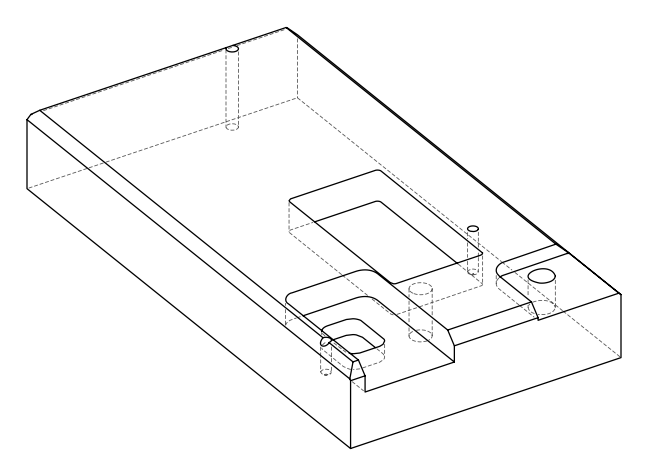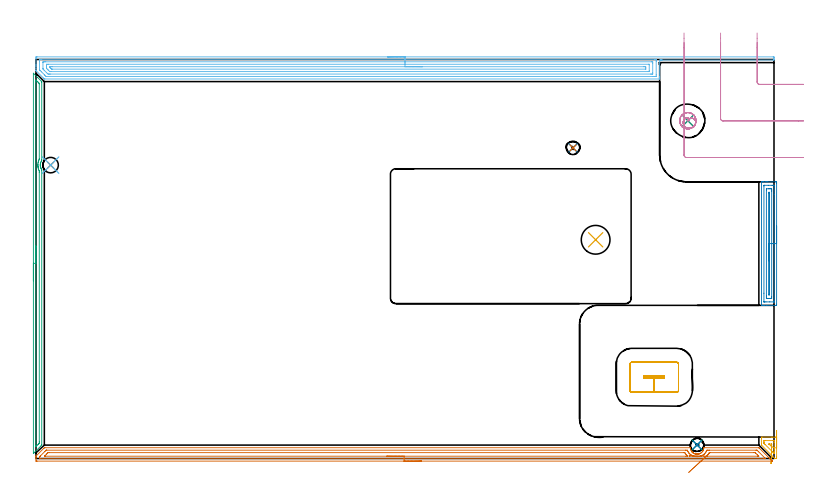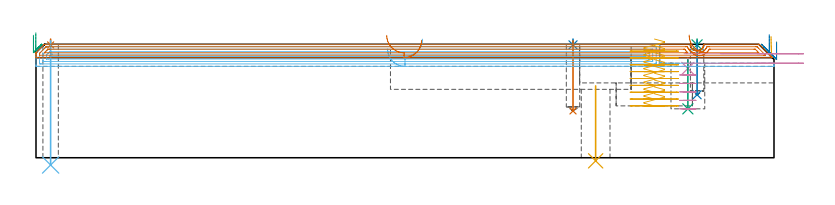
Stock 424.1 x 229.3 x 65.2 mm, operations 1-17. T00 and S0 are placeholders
(PLAN: 19 operations, 10 tool changes, 139.9 min)
(1 SPOT_DRILL | STEP1HOLE_1 | NXT0321_9005460120000 | 0.03 min | 1 mm3)
(2 SPOT_DRILL_1 | STEP1POCKET | NXT0321_9005460120000 | 0.03 min | 1 mm3)
(3 SPOT_DRILL_2 | STEP1POCKET_1 | NXT0321_9005460120000 | 0.03 min | 0 mm3)
(4 SPOT_DRILL_3 | STEP1POCKET_2 | NXT0321_9005460120000 | 0.05 min | 1410 mm3)
(5 INDEXABLE_INSERT_DRILL_THROUGH_HOLE_FROM_SOLID | STEP1HOLE | NXT0302_004 | 0.18 min | 13917 mm3)
(6 DRILL_THROUGH_HOLE_INTO_CENTER | STEP1HOLE_1 | UGT0301_205 | 0.29 min | 4026 mm3)
(7 DRILL_BLIND_HOLE_INTO_CENTER | STEP1POCKET | UGT0301_196 | 0.16 min | 1697 mm3)
(8 DRILL_BLIND_HOLE_INTO_CENTER_1 | STEP1POCKET_1 | UGT0301_196 | 0.13 min | 1266 mm3)
(9 DRILL_BLIND_HOLE_INTO_CENTER_2 | STEP1POCKET_2 | NXT0301_128 | 0.12 min | 2649 mm3)
(10 MILL_ROUGH_BLIND_HOLE_CONTOUR | STEP1POCKET_2 | NXT0201_013 | Spiral | 1.3 min | 6892 mm3)
(11 AREA_MILL | FG_CHAMFER_SURFACE | UGT0205_001 | 0.45 min | 665 mm3)
(12 AREA_MILL_1 | FG_CHAMFER_SURFACE_1 | UGT0205_001 | 15.06 min | 34026 mm3)
(13 AREA_MILL_2 | FG_CHAMFER_SURFACE_2 | UGT0205_001 | 10.37 min | 12357 mm3)
(14 AREA_MILL_3 | FG_CHAMFER_SURFACE_3 | UGT0205_001 | 2.43 min | 3084 mm3)
(15 AREA_MILL_4 | FG_CHAMFER_SURFACE_4 | UGT0205_001 | 3.61 min | 2446 mm3)
(16 MILL_CORNER_NOTCH_RECTANGULAR | CORNER_NOTCH_RECTANGULAR | UGT0201_006 | Follow Part, ap 7, ae 75% | 1.27 min | 41361 mm3)
(17 MILL_RECTANGULAR_POCKET | POCKET_RECTANGULAR_STRAIGHT | UGT0201_008 | Follow Part, ap 4, ae 75% | 3.2 min | 49031 mm3)
(18 MILL_RECTANGULAR_POCKET_1 | POCKET_RECTANGULAR_STRAIGHT_1 | NXT0201_008 | Follow Part, ap 1.5, ae 75% | 90.62 min | 271866 mm3)
(19 MILL_SLOT | SLOT_PARTIAL_RECTANGULAR | UGT0201_008 | Follow Part, ap 4, ae 75% | 10.6 min | 155525 mm3)
(TOOL NXT0321_9005460120000 | NC Spot Drill, 142deg, 12mm, Carbide, Uncoated | D12 PA142 FL30 Z2)
(TOOL NXT0302_004 | Index. Insert Drill 16.5mm [880-D1650L20-05] | D16.5 PA176 FL83 Z2)
(TOOL UGT0301_205 | Twist Drill 8.9 mm | D8.9 PA118 FL78 Z2)
(TOOL UGT0301_196 | Twist Drill 7.7 mm | D7.7 PA118 FL73 Z2)
(TOOL NXT0301_128 | Carbide Drill 12mm [861.1-1200-036A1-GP GC34] | D12 PA150 FL37.4 Z2)
(TOOL NXT0201_013 | ENDMILL 10mm | D10 FL30 Z4)
(TOOL UGT0205_001 | Chamfer Mill 20 x 3 x 45 deg. | D20 FL50 Z2)
(TOOL UGT0201_006 | End Mill 28 mm | D28 FL25 Z2)
(TOOL UGT0201_008 | End Mill 16 mm | D16 FL32 Z4)
(TOOL NXT0201_008 | ENDMILL 6mm [2P460-0600-NA 1630] | D6 FL26 Z6)
(OP 1 SPOT_DRILL)
G17 G21 G94 G90
T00 M6
G54
G17 G0 G90 X8.4 Y168.6 S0 M3
G43 Z75.2 H0
G94 G81 G98 Z64.817 F250. R68.2
G80
M5
M2
(OP 2 SPOT_DRILL_1)
G17 G21 G94 G90
T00 M6
G54
G17 G0 G90 X308.6 Y178.5 S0 M3
G43 Z75.2 H0
G94 G81 G98 Z64.86 F250. R68.2
G80
M5
M2
(OP 3 SPOT_DRILL_2)
G17 G21 G94 G90
T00 M6
G54
G17 G0 G90 X379.9 Y7.8 S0 M3
G43 Z75.2 H0
G94 G81 G98 Z64.869 F250. R68.2
G80
M5
M2
(OP 4 SPOT_DRILL_3)
G17 G21 G94 G90
T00 M6
G54
G17 G0 G90 X374.6 Y194.1 S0 M3
G43 Z75.2 H0
G94 G81 G98 Z51.3 F250. R57.3
G80
M5
M2
(OP 5 INDEXABLE_INSERT_DRILL_THROUGH_HOLE_FROM_SOLID)
G17 G21 G94 G90
T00 M6
G54
G17 G0 G90 X321.6 Y125.7 S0 M3
G43 Z75.2 H1
G94 G81 G98 Z-1.788 F250. R41.3
G80
M5
M2
(OP 6 DRILL_THROUGH_HOLE_INTO_CENTER)
G17 G21 G94 G90
T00 M6
G54
G17 G0 G90 X8.4 Y168.6 S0 M3
G43 Z75.2 H0
G94 G73 G98 Z-4.174 F250. Q8.672 R67.2
G80
M5
M2
(OP 7 DRILL_BLIND_HOLE_INTO_CENTER)
G17 G21 G94 G90
T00 M6
G54
G17 G0 G90 X308.6 Y178.5 S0 M3
G43 Z75.2 H0
G94 G81 G98 Z26.9 F250. R67.2
G80
M5
M2
(OP 8 DRILL_BLIND_HOLE_INTO_CENTER_1)
G17 G21 G94 G90
T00 M6
G54
G17 G0 G90 X379.9 Y7.8 S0 M3
G43 Z75.2 H0
G94 G81 G98 Z36.2 F250. R67.2
G80
M5
M2
(OP 9 DRILL_BLIND_HOLE_INTO_CENTER_2)
G17 G21 G94 G90
T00 M6
G54
G17 G0 G90 X374.6 Y194.1 S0 M3
G43 Z75.2 H1
G94 G81 G98 Z28.1 F250. R56.3
G80
M5
M2
(OP 10 MILL_ROUGH_BLIND_HOLE_CONTOUR)
G17 G21 G94 G90
T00 M6
G54
G17 G0 G90 X374.6 Y194.1 S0 M3
G43 Z75.2 H0
Z52.433
G94 G3 X374.749 Y195.678 R0.796 F250.
X372.292 Y194.54 R2.324
X374.038 Y190.049 R3.111
X378.97 Y192.37 R3.981
X376.33 Y198.47 R4.7
X378.97 Y192.37 R-4.7
X377.65 Y195.42 R2.35
X374.6 Y194.1 R2.35
G0 Z47.567
G3 X374.749 Y195.678 R0.796
X372.292 Y194.54 R2.324
X374.038 Y190.049 R3.111
X378.97 Y192.37 R3.981
X376.33 Y198.47 R4.7
X378.97 Y192.37 R-4.7
X377.65 Y195.42 R2.35
X374.6 Y194.1 R2.35
G0 Z42.7
G3 X374.749 Y195.678 R0.796
X372.292 Y194.54 R2.324
X374.038 Y190.049 R3.111
X378.97 Y192.37 R3.981
X376.33 Y198.47 R4.7
X378.97 Y192.37 R-4.7
X377.65 Y195.42 R2.35
X374.6 Y194.1 R2.35
G0 Z37.833
G3 X374.749 Y195.678 R0.796
X372.292 Y194.54 R2.324
X374.038 Y190.049 R3.111
X378.97 Y192.37 R3.981
X376.33 Y198.47 R4.7
X378.97 Y192.37 R-4.7
X377.65 Y195.42 R2.35
X374.6 Y194.1 R2.35
G0 Z32.967
G3 X374.749 Y195.678 R0.796
X372.292 Y194.54 R2.324
X374.038 Y190.049 R3.111
X378.97 Y192.37 R3.981
X376.33 Y198.47 R4.7
X378.97 Y192.37 R-4.7
X377.65 Y195.42 R2.35
X374.6 Y194.1 R2.35
G0 Z28.1
G3 X374.749 Y195.678 R0.796
X372.292 Y194.54 R2.324
X374.038 Y190.049 R3.111
X378.97 Y192.37 R3.981
X376.33 Y198.47 R4.7
X378.97 Y192.37 R-4.7
X377.65 Y195.42 R2.35
X374.6 Y194.1 R2.35
G0 Z75.2
M5
M2
(OP 11 AREA_MILL)
G17 G21 G94 G90
T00 M6
G54
G17 G0 G90 X425.6 Y16.15 S1061 M3
G43 Z75.2 H0
Z66.5
G94 G1 Y16.112 Z65.628 F250.
Y15.998 Z64.763
Y15.809 Z63.912
Y15.547 Z63.08
Y15.213 Z62.274
Y14.81 Z61.5
Y14.342 Z60.764
Y13.81 Z60.072
Y13.221 Z59.429
Y12.578 Z58.84
Y11.886 Z58.308
Y11.15 Z57.84
Y10.376 Z57.437
Y9.57 Z57.103
Y8.738 Z56.841
Y7.886 Z56.652
Y7.022 Z56.538
Y6.15 Z56.5
Y0.909
X425.599 Y0.43 Z56.501
X425.597 Y0.231 Z56.503
X425.593 Y0.008 Z56.507
X425.2 Y0. Z56.9
X425.181 Z56.919
X424.751 Z57.348
X424.728 Z57.372
X424.602 Y0.01 Z57.498
X424.55 Y0.051 Z57.549
X424.456 Y0.143 Z57.643
X417.08 Y7.521 Z65.019
X416.901 Y7.705 Z65.187
X416.9 Y8.35 Z65.2
Y11.87
X416.907 Y12.29 Z65.193
X417.291 Y12.3 Z64.809
X422.567 Z59.533
X423.444 Z58.649
X424.751 Z57.343
X425.2 Y12.296 Z56.895
X425.591 Y12.292 Z56.505
X425.593 Y12.263 Z56.503
X425.599 Y11.87 Z56.501
X425.6 Y11.469 Z56.5
Y6.15
X424.186 Z57.914
Y4.967
Y3.95
X424.184 Y3.208 Z57.916
X424.183 Y3.07 Z57.917
X424.179 Y2.897 Z57.921
X424.125 Y2.937 Z57.975
X423.984 Y3.07 Z58.116
X423.444 Y3.606 Z58.656
X423.099 Y3.95 Z59.001
X419.056 Y7.994 Z63.044
X418.702 Y8.35 Z63.398
X418.347 Y8.715 Z63.753
X418.321 Y8.75 Z63.779
X418.318 Y8.769 Z63.782
X418.316 Y8.814 Z63.784
X418.315 Y8.907 Z63.785
X418.314 Y9.093 Z63.786
Y9.23
X418.316 Y9.972 Z63.784
X418.317 Y10.11 Z63.783
X418.321 Y10.286 Z63.779
X418.676 Y10.295 Z63.424
X418.867 Y10.299 Z63.233
X423.444 Y10.3 Z58.656
X424.134 Y10.298 Z57.966
X424.164 Y10.294 Z57.936
X424.169 Y10.292 Z57.931
X424.179 Y10.254 Z57.921
X424.181 Y10.11 Z57.919
X424.185 Y9.367 Z57.915
X424.186 Y9.23 Z57.914
Y6.15
X422.765 Y6.754 Z59.335
X422.748 Y6.763 Z59.352
X422.567 Y6.939 Z59.533
X422.03 Y7.47 Z60.07
X421.246 Y8.255 Z60.854
X421.212 Y8.292 Z60.888
X421.21 Y8.296 Z60.89
X421.211 Y8.297 Z60.889
X421.233 Y8.298 Z60.867
X421.324 Y8.299 Z60.776
X421.689 Y8.3 Z60.411
X422.567 Y8.299 Z59.533
X422.618 Y8.298 Z59.482
X422.746 Y8.29 Z59.354
X422.765 Y8.25 Z59.335
X422.767 Y8.234 Z59.333
X422.77 Y8.146 Z59.33
X422.771 Y7.059 Z59.329
X422.77 Y6.922 Z59.33
X422.767 Y6.813 Z59.333
X422.765 Y6.754 Z59.335
X422.732 Y5.885 Z59.406
X422.7 Y5.025 Z59.552
X422.669 Y4.182 Z59.772
X422.638 Y3.361 Z60.066
X422.608 Y2.569 Z60.43
X422.58 Y1.811 Z60.861
X422.553 Y1.094 Z61.357
X422.528 Y0.423 Z61.914
X422.504 Y-0.198 Z62.527
X422.483 Y-0.762 Z63.192
X422.464 Y-1.267 Z63.903
X422.448 Y-1.707 Z64.656
X422.434 Y-2.08 Z65.444
X422.422 Y-2.384 Z66.262
X422.414 Y-2.614 Z67.103
X422.408 Y-2.771 Z67.962
X422.405 Y-2.852 Z68.83
X422.404 Y-2.858 Z69.703
G0 Z75.2
M5
M2
(OP 12 AREA_MILL_1)
G17 G21 G94 G90
T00 M6
G54
G17 G0 G90 X202.05 Y230.8 S1061 M3
G43 Z75.2 H0
Z62.5
G94 G1 X202.088 Z61.628 F250.
X202.202 Z60.764
X202.391 Z59.912
X202.653 Z59.08
X202.987 Z58.274
X203.39 Z57.5
X203.858 Z56.764
X204.39 Z56.072
X204.979 Z55.429
X205.622 Z54.84
X206.314 Z54.309
X207.05 Z53.84
X207.824 Z53.437
X208.63 Z53.103
X209.462 Z52.841
X210.313 Z52.652
X211.178 Z52.538
X212.05 Z52.5
X423.636 Y230.799 Z52.501
X423.92 Y230.796 Z52.504
X424.098 Y230.791 Z52.505
X424.1 Y230.59 Z52.706
Y230.233 Z53.062
Y229.518 Z53.782
Y229.276 Z54.024
X424.097 Y229.136 Z54.157
X424.09 Y229.002 Z54.288
X423.92 Y229. Z54.3
X360.002
X359.555 Y228.998 Z54.293
X359.379 Z54.294
X359.306 Y229. Z54.292
X359.285 Y228.998 Z54.293
X359.263 Z54.295
X359.215 Y228.999
X359.204 Z54.293
X359.202 Y228.998
X359.198 Z54.295
X359.191 Y228.999 Z54.293
X359.179 Z54.295
X359.176 Y228.998 Z54.296
X359.151 Y228.999 Z54.295
X359.147 Z54.294
X359.144 Y228.998 Z54.293
X359.14 Z54.296
X359.134 Z54.293
X359.113 Z54.294
X359.108 Y228.999 Z54.296
X359.1 Y229. Z54.299
X358.4 Y228.999
Y219.297 Z63.998
Y219.112 Z64.183
Y218.741 Z64.559
Y218.572 Z64.727
X358.398 Y218.334 Z64.959
X358.39 Y218.102 Z65.189
X358.214 Y218.1 Z65.2
X5.096
X4.796 Y218.104 Z65.19
X4.627 Y218.272 Z65.024
X4.298 Y218.602 Z64.698
X0.329 Y222.57 Z60.727
X0.228 Y222.671 Z60.625
X0.031 Y222.869 Z60.43
X0.008 Y222.893 Z60.405
X0.004 Y222.898 Z60.4
X0. Y222.916 Z60.382
Y224.005 Z59.289
Y225.252 Z58.044
Y225.785 Z57.51
Y226.408 Z56.887
Y229.967 Z53.33
X0.002 Y230.233 Z53.064
X0.008 Y230.792 Z52.506
X0.063 Y230.794 Z52.504
X0.627 Y230.8 Z52.5
X212.05
Y229.386 Z53.914
X355.489
X356.385 Y229.384 Z53.916
X356.426 Y229.382 Z53.918
X356.457 Y229.379 Z53.921
X356.454 Y229.343 Z53.957
X356.45 Y229.319 Z53.981
X356.426 Y229.223 Z54.077
X356.401 Y228.479 Z54.821
X356.4 Y228.454 Z54.846
Y220.472 Z62.828
X356.394 Y219.588 Z63.712
X356.39 Y219.557 Z63.743
X355.572 Y219.516 Z63.784
X355.532
X354.68 Y219.514 Z63.786
X5.99 Y219.515 Z63.785
X5.948 Y219.517 Z63.783
X5.865 Y219.521 Z63.779
X5.824 Y219.538 Z63.762
X5.801 Y219.557 Z63.743
X5.096 Y220.253 Z63.047
X4.903 Y220.446 Z62.854
X3.124 Y222.226 Z61.074
X2.415 Y222.935 Z60.365
X2.236 Y223.115 Z60.185
X2.061 Y223.297 Z60.003
X2.014 Y223.348 Z59.952
X2.009 Y223.374 Z59.926
X2.004 Y223.425 Z59.875
X2.001 Y223.527 Z59.773
Y228.454 Z54.846
X2.002 Y228.864 Z54.436
X2.01 Y229.343 Z53.957
X2.377 Y229.381 Z53.919
X2.415 Y229.383 Z53.917
X3.266 Y229.386 Z53.914
X212.05
Y227.971 Z55.329
X353.744
X354.231 Y227.969 Z55.331
X354.362 Y227.966 Z55.334
X354.385 Y227.965 Z55.335
X354.39 Y227.918 Z55.382
X354.398 Y227.803 Z55.497
X354.399 Y227.564 Z55.736
X354.4 Y226.911 Z56.389
Y221.573 Z61.727
X354.397 Y221.336 Z61.964
X354.392 Y221.01 Z62.29
X354.389 Y220.935 Z62.365
X354.29 Y220.932 Z62.368
X354.152 Y220.93 Z62.37
X353.744 Y220.929 Z62.371
X353.259 Y220.928 Z62.372
X8.188 Y220.929 Z62.371
X7.778
X7.291 Y220.932 Z62.368
X6.884 Y220.935 Z62.365
X6.472 Y221.336 Z61.964
X5.99 Y221.81 Z61.49
X4.685 Y223.115 Z60.185
X4.203 Y223.603 Z59.697
X4.01 Y223.806 Z59.494
X4.005 Y224.005 Z59.295
X4.001 Y224.205 Z59.095
Y227.564 Z55.736
X4.003 Y227.763 Z55.537
X4.01 Y227.96 Z55.34
X4.203 Y227.965 Z55.335
X4.689 Y227.969 Z55.331
X5.096 Y227.971 Z55.329
X5.581 Y227.972 Z55.328
X212.05 Y227.971 Z55.329
Y226.557 Z56.743
X351.956
X352.074 Y226.556 Z56.744
X352.333 Y226.552 Z56.748
X352.389 Y226.55 Z56.75
X352.394 Y226.511 Z56.789
X352.396 Y226.469 Z56.831
X352.399 Y226.233 Z57.067
Y222.674 Z60.626
X352.395 Y222.526 Z60.774
X352.39 Y222.409 Z60.891
X352.383 Y222.349 Z60.951
X351.838 Y222.343 Z60.957
X8.555
X8.167 Y222.345 Z60.955
X7.973 Y222.348 Z60.952
X7.928 Y222.349 Z60.951
X7.878 Y222.382 Z60.918
X7.778 Y222.475 Z60.825
X7.134 Y223.115 Z60.185
X6.884 Y223.364 Z59.936
X6.249 Y224.005 Z59.295
X6.04 Y224.221 Z59.079
X6.01 Y224.255 Z59.045
X6.006 Y224.281 Z59.019
X6.003 Y224.335 Z58.965
X6.001 Y224.445 Z58.855
X6. Y224.885 Z58.415
Y225.775 Z57.525
X6.003 Y226.225 Z57.075
X6.007 Y226.445 Z56.855
X6.01 Y226.548 Z56.752
X6.115 Y226.551 Z56.749
X6.884 Y226.557 Z56.743
X7.002
X212.05
Y225.143 Z58.157
X349.274 Y225.142 Z58.158
X349.922 Y225.139 Z58.161
X350.168 Y225.136 Z58.164
X350.39 Y225.119 Z58.181
X350.395 Y224.895 Z58.405
X350.399 Y224.665 Z58.635
X350.398 Y224.005 Z59.295
X350.396 Y223.778 Z59.522
X350.39 Y223.764 Z59.536
X350.384 Y223.762 Z59.538
X350.355 Y223.759 Z59.541
X350.293 Y223.757 Z59.543
X350.168
X9.317 Y223.758 Z59.542
X9.151 Y223.76 Z59.54
X9.018 Y223.763 Z59.537
X8.943 Y223.767 Z59.533
X8.672 Y224.026 Z59.274
X8.242 Y224.464 Z58.836
X8.03 Y224.681 Z58.619
X8.01 Y224.895 Z58.405
Y225.062 Z58.238
X8.016 Y225.136 Z58.164
X8.173 Y225.139 Z58.161
X8.424 Y225.142 Z58.158
X8.672 Y225.143 Z58.157
X9.317
X212.05
X212.922 Z58.195
X213.786 Z58.309
X214.638 Z58.498
X215.47 Z58.76
X216.276 Z59.094
X217.05 Z59.497
X217.786 Z59.965
X218.478 Z60.496
X219.121 Z61.086
X219.71 Z61.729
X220.241 Z62.421
X220.71 Z63.157
X221.113 Z63.931
X221.447 Z64.737
X221.709 Z65.569
X221.898 Z66.42
X222.012 Z67.285
X222.05 Z68.157
G0 Z75.2
M5
M2
(OP 13 AREA_MILL_2)
G17 G21 G94 G90
T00 M6
G54
G17 G0 G90 X221.55 Y-1.5 S1061 M3
G43 Z75.2 H0
Z67.5
G94 G1 X221.512 Z66.628 F250.
X221.398 Z65.764
X221.209 Z64.912
X220.947 Z64.08
X220.613 Z63.274
X220.21 Z62.5
X219.742 Z61.764
X219.21 Z61.072
X218.621 Z60.429
X217.978 Z59.84
X217.286 Z59.308
X216.55 Z58.84
X215.776 Z58.437
X214.97 Z58.103
X214.138 Z57.841
X213.286 Z57.652
X212.422 Z57.538
X211.55 Z57.5
X0.624
X0.356 Y-1.498 Z57.502
X0.003 Y-1.493 Z57.504
X0.001 Y-1.492 Z57.505
X0. Y-0.273 Z58.722
Y0.419 Z59.418
Y1.038 Z60.038
X0.001 Y1.131 Z60.13
X0.01 Y1.406 Z60.403
X0.077 Y1.476 Z60.474
X0.177 Y1.577 Z60.575
X4.455 Y5.855 Z64.855
X4.706 Y6.104 Z65.098
X4.806 Y6.2 Z65.185
X5.093 Z65.2
X376.001
X376.042 Y6.195 Z65.192
X376.054 Y6.137 Z65.134
X376.059 Y6.086 Z65.083
X376.092 Y5.848 Z64.843
X376.114 Y5.681 Z64.679
X376.121 Y5.635 Z64.633
X376.224 Y5.19 Z64.19
X376.395 Y4.735 Z63.734
X376.62 Y4.298 Z63.295
X376.716 Y4.144 Z63.14
X376.747 Y4.099 Z63.095
X376.821 Y3.993 Z62.99
X376.895 Y3.908 Z62.906
X376.984 Y3.807 Z62.803
X377.048 Y3.732 Z62.731
X377.086 Y3.69 Z62.688
X377.193 Y3.582 Z62.581
X377.26 Y3.516 Z62.512
X377.322 Y3.453 Z62.452
X377.371 Y3.404 Z62.403
X377.491 Y3.305 Z62.304
X377.538 Y3.267 Z62.265
X377.598 Y3.224 Z62.22
X377.714 Y3.139 Z62.137
X377.789 Y3.095 Z62.094
X378.149 Y2.883 Z61.88
X378.235 Y2.842 Z61.838
X378.375 Y2.773 Z61.77
X378.412 Y2.758 Z61.755
X378.607 Y2.681 Z61.679
X378.841 Y2.611 Z61.609
X378.922 Y2.587 Z61.584
X378.998 Y2.569 Z61.566
X379.129 Y2.538 Z61.534
X379.24 Y2.511 Z61.508
X379.37 Y2.49 Z61.488
X379.501 Y2.477 Z61.476
X379.506 Y2.476 Z61.475
X379.576 Z61.47
X379.694 Y2.471 Z61.466
X379.725 Y2.47 Z61.463
X379.861 Y2.465 Z61.458
X379.875 Z61.456
X379.948 Y2.461
X380.016 Y2.466 Z61.459
X380.046 Y2.468 Z61.462
X380.172 Y2.477 Z61.469
X380.23 Y2.48 Z61.475
X380.321 Y2.486 Z61.48
X380.394 Y2.49 Z61.487
X380.411 Y2.492 Z61.49
X380.47 Y2.499 Z61.497
X380.559 Y2.51 Z61.509
X380.927 Y2.603 Z61.598
X381.088 Y2.652 Z61.651
X381.288 Y2.716 Z61.714
X381.364 Y2.748 Z61.746
X381.521 Y2.814 Z61.813
X381.661 Y2.884 Z61.883
X381.749 Y2.929 Z61.927
X381.968 Y3.058 Z62.057
X382.181 Y3.204 Z62.202
X382.426 Y3.403 Z62.403
X382.77 Y3.751 Z62.75
X383.074 Y4.129 Z63.126
X383.151 Y4.252 Z63.251
X383.179 Y4.297 Z63.296
X383.203 Y4.343 Z63.342
X383.301 Y4.536 Z63.53
X383.405 Y4.737 Z63.732
X383.443 Y4.838 Z63.834
X383.576 Y5.191 Z64.19
X383.679 Y5.635 Z64.633
X383.758 Y6.195 Z65.191
X384.045 Y6.2 Z65.2
X415.326
X415.394 Y6.195 Z65.19
X415.435 Y6.163 Z65.159
X415.675 Y5.925 Z64.925
X421.001 Y0.601 Z59.597
X421.136 Y0.465 Z59.463
X421.298 Y0.303 Z59.301
X421.438 Y0.164 Z59.16
X421.583 Y0.019 Z59.016
X421.726 Y-0.125 Z58.873
X421.876 Y-0.273 Z58.722
X422.029 Y-0.428 Z58.569
X422.154 Y-0.552 Z58.445
X422.313 Y-0.71 Z58.284
X422.831 Y-1.231 Z57.769
X422.92 Y-1.319 Z57.68
X423.072 Y-1.476 Z57.523
X423.083 Y-1.494 Z57.503
X423.072 Y-1.499 Z57.499
X211.55 Y-1.5 Z57.5
Y-0.086 Z58.914
X2.219 Y-0.085 Z58.915
X2.057 Y-0.082 Z58.918
X2.019 Y-0.079 Z58.921
X2.01 Y-0.077 Z58.923
X2.006 Y-0.065 Z58.935
X2.003 Y-0.033 Z58.967
X2. Y0.129 Z59.129
X2.001 Y0.601 Z59.601
X2.003 Y0.802 Z59.802
X2.008 Y0.903 Z59.903
X2.011 Y0.95 Z59.95
X2.032 Y0.972 Z59.972
X2.411 Y1.361 Z60.361
X2.469 Y1.419 Z60.419
X5.148 Y4.099 Z63.099
X5.564 Y4.512 Z63.512
X5.707 Y4.651 Z63.651
X5.823 Y4.761 Z63.761
X5.858 Y4.779 Z63.779
X5.899 Y4.781 Z63.781
X5.986 Y4.784 Z63.784
X6.178 Y4.785 Z63.785
X373.32
X373.513
X374.213 Y4.779 Z63.779
X374.304 Y4.766 Z63.766
X374.48 Y4.352 Z63.352
X374.604 Y4.099 Z63.099
X374.776 Y3.768 Z62.768
X374.922 Y3.533 Z62.533
X375.107 Y3.266 Z62.266
X375.142 Y3.224 Z62.224
X375.337 Y3. Z62.
X375.632 Y2.704 Z61.704
X375.934 Y2.415 Z61.415
X376.005 Y2.357 Z61.357
X376.014 Y2.35 Z61.35
X376.29 Y2.156 Z61.156
X376.538 Y2. Z61.
X376.895 Y1.789 Z60.789
X377.021 Y1.723 Z60.723
X377.574 Y1.476 Z60.476
X377.789 Y1.397 Z60.397
X377.911 Y1.356 Z60.356
X378.366 Y1.233 Z60.233
X378.682 Y1.159 Z60.159
X379.068 Y1.098 Z60.098
X379.576 Y1.063 Z60.063
X380.009 Y1.052 Z60.052
X380.47 Y1.08 Z60.08
X380.838 Y1.115 Z60.115
X381.083 Y1.152 Z60.152
X381.364 Y1.218 Z60.218
X381.574 Y1.269 Z60.269
X382.25 Y1.476 Z60.476
X382.256 Y1.478 Z60.478
X382.618 Y1.639 Z60.639
X382.86 Y1.76 Z60.76
X383.151 Y1.923 Z60.923
X383.416 Y2.09 Z61.09
X383.769 Y2.35 Z61.35
X383.919 Y2.473 Z61.473
X384.045 Y2.583 Z61.583
X384.367 Y2.909 Z61.909
X384.637 Y3.224 Z62.224
X384.77 Y3.389 Z62.389
X384.939 Y3.625 Z62.625
X385.111 Y3.931 Z62.931
X385.198 Y4.099 Z63.099
X385.319 Y4.347 Z63.347
X385.395 Y4.526 Z63.526
X385.496 Y4.765 Z63.765
X385.832 Y4.779 Z63.779
X386.027 Y4.782 Z63.782
X386.726 Y4.785 Z63.785
X386.918 Y4.786 Z63.786
X413.73
X414.081 Y4.784 Z63.784
X414.257 Y4.781 Z63.781
X414.34 Y4.779 Z63.779
X414.432 Y4.707 Z63.707
X415.049 Y4.099 Z63.099
X415.326 Y3.824 Z62.824
X418.548 Y0.601 Z59.601
X418.901 Y0.246 Z59.246
X419.17 Y-0.032 Z58.968
X419.202 Y-0.079 Z58.921
X419.112 Y-0.081 Z58.919
X418.901 Y-0.084 Z58.916
X418.709 Y-0.085 Z58.915
X418.007 Y-0.086 Z58.914
X211.55
Y1.328 Z60.328
X5.243 Y1.329 Z60.329
X5.093 Y1.33 Z60.33
X4.942 Y1.333 Z60.333
X4.859 Y1.335 Z60.335
X4.925 Y1.415 Z60.415
X4.978 Y1.476 Z60.476
X5.033 Y1.534 Z60.534
X5.093 Y1.593 Z60.593
X5.986 Y2.487 Z61.487
X6.359 Y2.859 Z61.859
X6.728 Y3.224 Z62.224
X6.805 Y3.298 Z62.298
X6.88 Y3.365 Z62.365
X7.624 Y3.371 Z62.371
X7.774
X372.276
X372.426 Y3.369 Z62.369
X372.576 Y3.365 Z62.365
X372.839 Y3.355 Z62.355
X372.923 Y3.224 Z62.224
X373.079 Y2.983 Z61.983
X373.32 Y2.642 Z61.642
X373.565 Y2.35 Z61.35
X373.876 Y2.016 Z61.016
X374.213 Y1.687 Z60.687
X374.594 Y1.335 Z60.335
X374.514 Y1.333 Z60.333
X374.363 Y1.33 Z60.33
X374.213 Y1.329 Z60.329
X373.47 Y1.328 Z60.328
X211.55
X210.678 Z60.366
X209.814 Z60.48
X208.962 Z60.669
X208.13 Z60.932
X207.324 Z61.265
X206.55 Z61.668
X205.814 Z62.137
X205.122 Z62.668
X204.479 Z63.257
X203.89 Z63.901
X203.358 Z64.593
X202.89 Z65.328
X202.487 Z66.102
X202.153 Z66.908
X201.891 Z67.74
X201.702 Z68.592
X201.588 Z69.457
X201.55 Z70.328
G0 Z75.2
X374.992 Y-8.081
Z63.001
G1 X375.374 Y-7.728 Z62.301
X375.8 Y-7.335 Z61.649
X376.267 Y-6.905 Z61.05
X376.77 Y-6.441 Z60.509
X377.305 Y-5.947 Z60.029
X377.869 Y-5.426 Z59.614
X378.458 Y-4.884 Z59.268
X379.067 Y-4.322 Z58.993
X379.691 Y-3.747 Z58.792
X380.325 Y-3.162 Z58.665
X380.965 Y-2.571 Z58.614
X381.606 Y-1.98 Z58.639
X382.243 Y-1.392 Z58.739
X382.871 Y-0.813 Z58.915
X383.486 Y-0.247 Z59.165
X384.082 Y0.303 Z59.487
X384.655 Y0.832 Z59.878
X385.201 Y1.336 Z60.336
X385.263 Y1.392 Z60.392
X385.355 Y1.476 Z60.476
X385.604 Y1.699 Z60.699
X385.832 Y1.919 Z60.919
X386.046 Y2.141 Z61.141
X386.226 Y2.35 Z61.35
X386.451 Y2.619 Z61.619
X386.726 Y2.987 Z61.987
X386.819 Y3.134 Z62.134
X386.873 Y3.224 Z62.224
X386.925 Y3.309 Z62.309
X386.95 Y3.346 Z62.346
X386.961 Y3.36 Z62.36
X387.019 Y3.365 Z62.365
X387.319 Y3.37 Z62.37
X387.47 Y3.371 Z62.371
X412.645
X412.795
X413.096 Y3.368 Z62.368
X413.294 Y3.365 Z62.365
X413.343 Y3.346 Z62.346
X413.369 Y3.323 Z62.323
X413.475 Y3.224 Z62.224
X413.539 Y3.162 Z62.162
X414.432 Y2.268 Z61.268
X415.221 Y1.476 Z60.476
X415.326 Y1.365 Z60.365
X415.339 Y1.335 Z60.335
X415.326 Y1.334 Z60.334
X414.582 Y1.329 Z60.329
X385.832
X385.201 Y1.336 Z60.336
X384.33 Y1.349 Z60.387
X383.468 Y1.363 Z60.515
X382.619 Y1.376 Z60.717
X381.791 Y1.389 Z60.992
X380.991 Y1.401 Z61.338
X380.223 Y1.413 Z61.753
X379.495 Y1.425 Z62.233
X378.811 Y1.435 Z62.775
X378.178 Y1.445 Z63.375
X377.598 Y1.454 Z64.027
X377.078 Y1.463 Z64.727
X376.621 Y1.47 Z65.47
X376.231 Y1.476 Z66.25
X375.909 Y1.481 Z67.061
X375.66 Y1.485 Z67.897
X375.485 Y1.487 Z68.752
X375.384 Y1.489 Z69.619
X375.36 Z70.491
G0 Z75.2
M5
M2
(OP 14 AREA_MILL_3)
G17 G21 G94 G90
T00 M6
G54
G17 G0 G90 X425.6 Y133.5 S1061 M3
G43 Z75.2 H0
Z66.5
G94 G1 Y133.462 Z65.628 F250.
Y133.348 Z64.764
Y133.159 Z63.912
Y132.897 Z63.08
Y132.563 Z62.274
Y132.16 Z61.5
Y131.692 Z60.764
Y131.16 Z60.072
Y130.571 Z59.429
Y129.928 Z58.84
Y129.236 Z58.308
Y128.5 Z57.84
Y127.726 Z57.437
Y126.92 Z57.103
Y126.088 Z56.841
Y125.237 Z56.652
Y124.372 Z56.538
Y123.5 Z56.5
X425.599 Y88.629 Z56.501
X425.597 Y88.225 Z56.502
X425.592 Y88.01 Z56.505
X425.2 Y88. Z56.897
X419.933 Z62.161
X418.535 Z63.561
X418.178 Z63.917
X417.225 Z64.874
X417.061 Y88.002 Z65.032
X416.902 Y88.01 Z65.189
X416.9 Y88.182 Z65.2
Y158.818
X416.902 Y158.99 Z65.189
X417.061 Y158.998 Z65.032
X417.225 Y159. Z64.874
X417.464 Z64.636
X418.178 Z63.917
X419.413 Z62.684
X419.933 Z62.161
X420.551 Z61.545
X424.94 Z57.158
X425.2 Y158.997 Z56.897
X425.592 Y158.99 Z56.505
X425.597 Y158.775 Z56.502
X425.6 Y158.371 Z56.5
Y157.964
Y123.5
X424.186 Z57.914
X424.185 Y90.417 Z57.915
X424.181 Y90.04 Z57.919
X424.179 Y90.021 Z57.921
X424.17 Y90.01 Z57.93
X424.1 Y90.005 Z58.
X423.991 Y90.001 Z58.109
X423.854 Y90. Z58.246
X421.66 Z60.44
X419.465 Z62.635
X418.587 Z63.513
X418.389 Y90.002 Z63.711
X418.354 Y90.005 Z63.746
X418.322 Y90.01 Z63.778
X418.32 Y90.055 Z63.78
X418.315 Y90.277 Z63.785
X418.314 Y94.981 Z63.786
X418.315 Y156.583 Z63.785
X418.319 Y156.96 Z63.781
X418.321 Y156.979 Z63.779
X418.33 Y156.99 Z63.77
X418.401 Y156.995 Z63.699
X418.51 Y156.999 Z63.59
X418.646 Y157. Z63.454
X420.841 Z61.259
X423.035 Z59.065
X423.913 Z58.187
X424.111 Y156.998 Z57.989
X424.146 Y156.995 Z57.954
X424.178 Y156.991 Z57.922
X424.18 Y156.945 Z57.92
X424.185 Y156.723 Z57.915
X424.186 Y151.787 Z57.914
Y123.5
X422.772 Z59.328
X422.771 Y92.892 Z59.329
X422.765 Y92.205 Z59.336
X422.761 Y92.007 Z59.339
X421.689 Y92. Z60.411
X420.811 Z61.289
X420.134 Y92.001 Z61.966
X419.933 Y92.005 Z62.167
X419.739 Y92.01 Z62.361
X419.733 Y92.205 Z62.367
X419.73 Y92.412 Z62.37
X419.729 Y93.1 Z62.371
X419.728 Y93.308 Z62.372
X419.729 Y154.108 Z62.371
X419.736 Y154.795 Z62.364
X419.739 Y154.993 Z62.361
X420.811 Y155. Z61.289
X421.689 Z60.411
X422.366 Y154.999 Z59.734
X422.567 Y154.995 Z59.533
X422.761 Y154.99 Z59.339
X422.767 Y154.795 Z59.333
X422.77 Y154.588 Z59.33
X422.771 Y153.9 Z59.329
X422.772 Y153.692 Z59.328
Y123.5
X421.357 Z60.743
Y94.332
X421.355 Y94.222 Z60.745
X421.35 Y94.013 Z60.75
X421.25 Y94.01 Z60.85
X421.15 Y94.013 Z60.95
X421.145 Y94.222 Z60.955
X421.143 Y94.331 Z60.957
Y152.668
X421.145 Y152.778 Z60.955
X421.15 Y152.987 Z60.95
X421.25 Y152.99 Z60.85
X421.35 Y152.987 Z60.75
X421.355 Y152.778 Z60.745
X421.357 Y152.669 Z60.743
Y123.5
Y122.628 Z60.781
Y121.764 Z60.895
Y120.912 Z61.083
Y120.08 Z61.346
Y119.274 Z61.68
Y118.5 Z62.082
Y117.764 Z62.551
Y117.072 Z63.082
Y116.429 Z63.672
Y115.84 Z64.315
Y115.309 Z65.007
Y114.84 Z65.743
Y114.437 Z66.516
Y114.103 Z67.322
Y113.841 Z68.154
Y113.652 Z69.006
Y113.538 Z69.871
Y113.5 Z70.743
G0 Z75.2
M5
M2
(OP 15 AREA_MILL_4)
G17 G21 G94 G90
T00 M6
G54
G17 G0 G90 X-1.5 Y102.15 S1061 M3
G43 Z75.2 H0
Z70.4
G94 G1 Y102.188 Z69.528 F250.
Y102.302 Z68.664
Y102.491 Z67.812
Y102.753 Z66.98
Y103.087 Z66.174
Y103.49 Z65.4
Y103.958 Z64.664
Y104.49 Z63.972
Y105.079 Z63.329
Y105.722 Z62.74
Y106.414 Z62.208
Y107.15 Z61.74
Y107.924 Z61.337
Y108.73 Z61.003
Y109.562 Z60.741
Y110.413 Z60.552
Y111.278 Z60.438
Y112.15 Z60.4
Y221.294
X-1.494 Y221.369 Z60.404
X-1.492 Y221.381 Z60.405
X-1.468 Y221.369 Z60.43
X0.9 Y219. Z62.799
X3.029 Y216.872 Z64.928
X3.281 Y216.62 Z65.178
X3.287 Y216.614 Z65.183
X3.295 Y216.597 Z65.188
X3.3 Y216.303 Z65.2
Y171.602
Y171.221 Z65.184
X3.159 Y170.995 Z65.057
X3.142 Y170.97 Z65.042
X3.117 Y170.931 Z65.017
X2.964 Y170.66 Z64.864
X2.767 Y170.218 Z64.667
X2.617 Y169.766 Z64.511
X2.521 Y169.321 Z64.419
X2.506 Y169.173 Z64.398
X2.482 Y168.988 Z64.378
X2.474 Y168.911 Z64.368
X2.469 Y168.873 Z64.365
X2.468 Y168.62 Z64.357
X2.466 Y168.419 Z64.361
X2.482 Y168.249 Z64.373
X2.487 Y168.175 Z64.382
X2.502 Y168.026 Z64.394
X2.505 Y167.98 Z64.399
X2.593 Y167.53 Z64.491
X2.686 Y167.222 Z64.584
X2.715 Y167.132 Z64.61
X2.727 Y167.086 Z64.624
X2.746 Y167.041 Z64.644
X2.922 Y166.631 Z64.82
X3.162 Y166.193 Z65.061
X3.224 Y166.097 Z65.12
X3.292 Y165.995 Z65.185
X3.296 Y165.981 Z65.189
X3.3 Y165.792 Z65.2
Y7.997
X3.295 Y7.703 Z65.188
X3.287 Y7.686 Z65.183
X2.704 Y7.103 Z64.603
X-1.17 Y3.229 Z60.729
X-1.333 Y3.066 Z60.564
X-1.472 Y2.931 Z60.426
X-1.494 Y2.917 Z60.403
X-1.499 Y2.931 Z60.399
X-1.5 Y112.15 Z60.4
X-0.086 Z61.814
Y216.395
X-0.085 Y217.197 Z61.815
X-0.084 Y217.287 Z61.816
X-0.079 Y217.381 Z61.821
X-0.069 Y217.508 Z61.831
X0.007 Y217.436 Z61.907
X0.252 Y217.197 Z62.152
X0.9 Y216.55 Z62.8
X1.148 Y216.303 Z63.048
X1.793 Y215.653 Z63.693
X1.852 Y215.589 Z63.752
X1.879 Y215.558 Z63.779
X1.881 Y215.501 Z63.781
X1.884 Y215.409 Z63.784
X1.885 Y215.316 Z63.785
Y172.31
X1.882 Y172.125 Z63.782
X1.879 Y172.002 Z63.779
X1.872 Y171.948 Z63.772
X1.713 Y171.602 Z63.613
X1.57 Y171.265 Z63.47
X1.479 Y171.022 Z63.379
X1.373 Y170.708 Z63.273
X1.267 Y170.34 Z63.167
X1.156 Y169.814 Z63.056
X1.066 Y169.086 Z62.966
X1.059 Y168.999 Z62.959
X1.057 Y168.92 Z62.957
X1.056 Y168.547 Z62.956
X1.061 Y168.187 Z62.961
X1.063 Y168.148 Z62.963
X1.078 Y167.966 Z62.978
X1.084 Y167.903 Z62.984
X1.092 Y167.833 Z62.992
X1.143 Y167.463 Z63.043
X1.209 Y167.132 Z63.109
X1.303 Y166.728 Z63.203
X1.453 Y166.238 Z63.353
X1.549 Y165.993 Z63.449
X1.793 Y165.434 Z63.693
X1.836 Y165.344 Z63.736
X1.879 Y165.258 Z63.779
X1.885 Y164.45 Z63.785
Y164.357
Y9.693
X1.881 Y8.891 Z63.781
X1.879 Y8.805 Z63.779
X1.869 Y8.731 Z63.769
X1.793 Y8.65 Z63.693
X1.469 Y8.321 Z63.369
X1.148 Y7.997 Z63.048
X0.007 Y6.858 Z61.907
X-0.036 Y6.819 Z61.864
X-0.07 Y6.792 Z61.83
X-0.079 Y6.786 Z61.821
X-0.08 Y6.825 Z61.82
X-0.085 Y7.011 Z61.815
X-0.086 Y7.103 Z61.814
Y7.196
Y112.15
Y113.022 Z61.852
Y113.886 Z61.966
Y114.738 Z62.155
Y115.57 Z62.417
Y116.376 Z62.751
Y117.15 Z63.154
Y117.886 Z63.623
Y118.578 Z64.154
Y119.221 Z64.743
Y119.81 Z65.386
Y120.341 Z66.078
Y120.81 Z66.814
Y121.213 Z67.588
Y121.547 Z68.394
Y121.809 Z69.226
Y121.998 Z70.078
Y122.112 Z70.943
Y122.15 Z71.814
G0 Z75.2
M5
M2
(OP 16 MILL_CORNER_NOTCH_RECTANGULAR)
G17 G21 G94 G90
T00 M6
G54
G17 G0 G90 X414.4 Y239.047 S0 M3
G43 Z75.206 H0
Z59.753
G94 G1 Y236.047 F250.
Y216.394 F500.
G3 X415.794 Y215. R1.4
G1 X438.1
X441.1 F250.
G0 Z75.206
X393.4 Y239.047
Z59.753
G1 Y236.047
Y195.394 F500.
G3 X394.794 Y194. R1.4
G1 X438.1
X441.1 F250.
G0 Z75.206
X372.4 Y239.047
Z59.753
G1 Y236.047
Y174.394 F500.
G3 X373.794 Y173. R1.4
G1 X438.1
X441.1 F250.
G0 Z75.206
X414.4 Y244.499
Z54.3
G1 Y241.499
Y216.394 F500.
G3 X415.794 Y215. R1.4
G1 X438.1
X441.1 F250.
G0 Z75.206
X393.4 Y244.499
Z54.3
G1 Y241.499
Y195.394 F500.
G3 X394.794 Y194. R1.4
G1 X438.1
X441.1 F250.
G0 Z75.206
X372.4 Y244.499
Z54.3
G1 Y241.499
Y174.394 F500.
G3 X373.794 Y173. R1.4
G1 X438.1
X441.1 F250.
G0 Z75.206
M5
M2
(OP 17 MILL_RECTANGULAR_POCKET)
G17 G21 G94 G90
T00 M6
G54
G17 G0 G90 X355.422 Y46.1 S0 M3
G43 Z75.206 H0
Z68.206
G94 G1 X361.2 Z66.658 F250.
Y47.3 Z66.336
X349.4 Z63.174
Y46.1 Z62.853
X355.3 Z61.272
X361.2 F500.
Y47.3
X349.4
Y46.1
X355.3
Y38.1
X368.2
G3 X369.2 Y39.1 R1.
G1 Y54.3
G3 X368.2 Y55.3 R1.
G1 X342.4
G3 X341.4 Y54.3 R1.
G1 Y39.1
G3 X342.4 Y38.1 R1.
G1 X355.3
X356.3
G0 X355.422 Y46.1 Z64.272
G1 X361.2 Z62.724 F250.
Y47.3 Z62.402
X349.4 Z59.24
Y46.1 Z58.919
X355.3 Z57.338
X361.2 F500.
Y47.3
X349.4
Y46.1
X355.3
Y38.1
X368.2
G3 X369.2 Y39.1 R1.
G1 Y54.3
G3 X368.2 Y55.3 R1.
G1 X342.4
G3 X341.4 Y54.3 R1.
G1 Y39.1
G3 X342.4 Y38.1 R1.
G1 X355.3
X356.3
G0 X355.422 Y46.1 Z60.338
G1 X361.2 Z58.79 F250.
Y47.3 Z58.468
X349.4 Z55.306
Y46.1 Z54.985
X355.3 Z53.404
X361.2 F500.
Y47.3
X349.4
Y46.1
X355.3
Y38.1
X368.2
G3 X369.2 Y39.1 R1.
G1 Y54.3
G3 X368.2 Y55.3 R1.
G1 X342.4
G3 X341.4 Y54.3 R1.
G1 Y39.1
G3 X342.4 Y38.1 R1.
G1 X355.3
X356.3
G0 X355.422 Y46.1 Z56.404
G1 X361.2 Z54.856 F250.
Y47.3 Z54.534
X349.4 Z51.372
Y46.1 Z51.051
X355.3 Z49.47
X361.2 F500.
Y47.3
X349.4
Y46.1
X355.3
Y38.1
X368.2
G3 X369.2 Y39.1 R1.
G1 Y54.3
G3 X368.2 Y55.3 R1.
G1 X342.4
G3 X341.4 Y54.3 R1.
G1 Y39.1
G3 X342.4 Y38.1 R1.
G1 X355.3
X356.3
G0 X355.422 Y46.1 Z52.47
G1 X361.2 Z50.922 F250.
Y47.3 Z50.6
X349.4 Z47.438
Y46.1 Z47.117
X355.3 Z45.536
X361.2 F500.
Y47.3
X349.4
Y46.1
X355.3
Y38.1
X368.2
G3 X369.2 Y39.1 R1.
G1 Y54.3
G3 X368.2 Y55.3 R1.
G1 X342.4
G3 X341.4 Y54.3 R1.
G1 Y39.1
G3 X342.4 Y38.1 R1.
G1 X355.3
X356.3
G0 X355.422 Y46.1 Z48.536
G1 X361.2 Z46.988 F250.
Y47.3 Z46.666
X349.4 Z43.504
Y46.1 Z43.183
X355.3 Z41.602
X361.2 F500.
Y47.3
X349.4
Y46.1
X355.3
Y38.1
X368.2
G3 X369.2 Y39.1 R1.
G1 Y54.3
G3 X368.2 Y55.3 R1.
G1 X342.4
G3 X341.4 Y54.3 R1.
G1 Y39.1
G3 X342.4 Y38.1 R1.
G1 X355.3
X356.3
G0 X355.422 Y46.1 Z44.602
G1 X361.2 Z43.054 F250.
Y47.3 Z42.732
X349.4 Z39.57
Y46.1 Z39.249
X355.3 Z37.668
X361.2 F500.
Y47.3
X349.4
Y46.1
X355.3
Y38.1
X368.2
G3 X369.2 Y39.1 R1.
G1 Y54.3
G3 X368.2 Y55.3 R1.
G1 X342.4
G3 X341.4 Y54.3 R1.
G1 Y39.1
G3 X342.4 Y38.1 R1.
G1 X355.3
X356.3
G0 X355.422 Y46.1 Z40.668
G1 X361.2 Z39.12 F250.
Y47.3 Z38.798
X349.4 Z35.636
Y46.1 Z35.315
X355.3 Z33.734
X361.2 F500.
Y47.3
X349.4
Y46.1
X355.3
Y38.1
X368.2
G3 X369.2 Y39.1 R1.
G1 Y54.3
G3 X368.2 Y55.3 R1.
G1 X342.4
G3 X341.4 Y54.3 R1.
G1 Y39.1
G3 X342.4 Y38.1 R1.
G1 X355.3
X356.3
G0 X355.422 Y46.1 Z36.734
G1 X361.2 Z35.186 F250.
Y47.3 Z34.864
X349.4 Z31.702
Y46.1 Z31.381
X355.3 Z29.8
X361.2 F500.
Y47.3
X349.4
Y46.1
X355.3
Y38.1
X368.2
G3 X369.2 Y39.1 R1.
G1 Y54.3
G3 X368.2 Y55.3 R1.
G1 X342.4
G3 X341.4 Y54.3 R1.
G1 Y39.1
G3 X342.4 Y38.1 R1.
G1 X355.3
X356.3
G0 Z75.206
M5
M2
